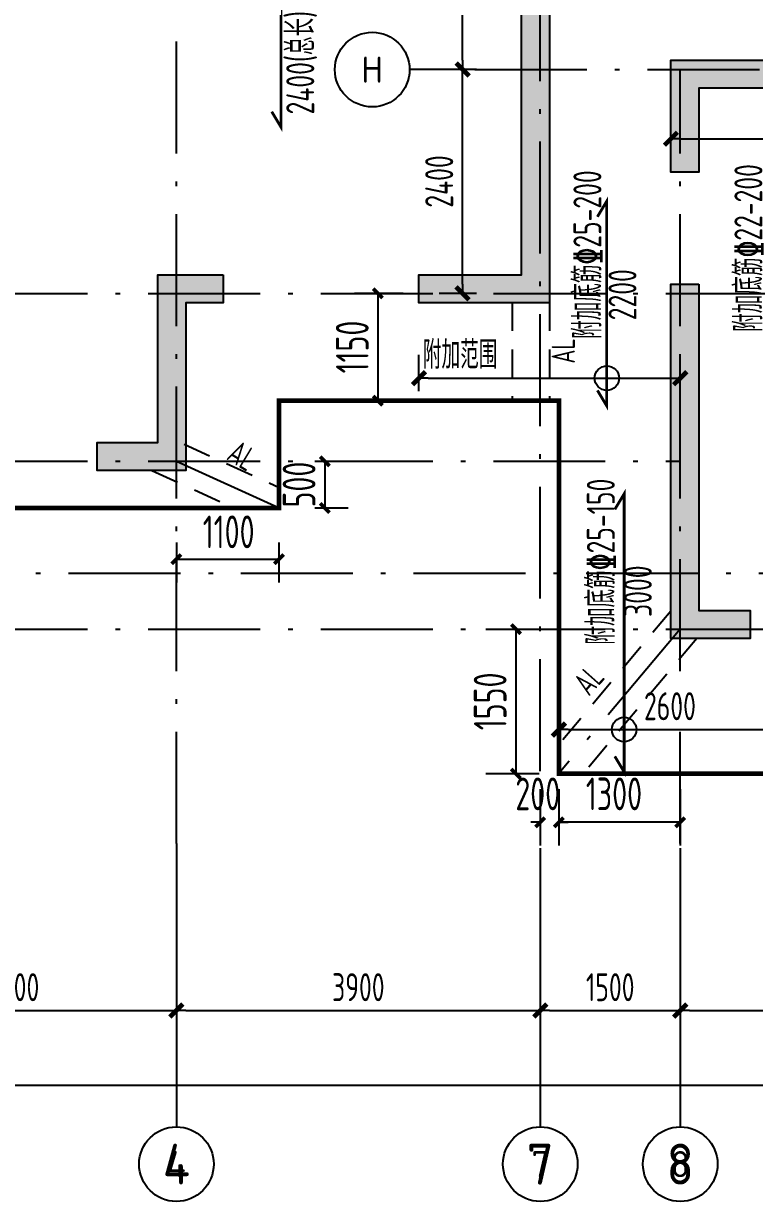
# Model space of a CAD drawing. Extents: x 627893 to 789462, y -407363 to 145317.
# Drawn here: x 673458 to 681291, y -66292 to -53661 of the extents above; entities that cross this region are included whole.
import ezdxf
from ezdxf.enums import TextEntityAlignment as Align

# ---------------------------------------------------------------- set-up
doc = ezdxf.new("R2010")
doc.units = 0
doc.header["$LTSCALE"] = 100
doc.linetypes.add('2', pattern=[18.5, 12, -3, 0.5, -3])
doc.linetypes.add('3', pattern=[5, 3, -2])
doc.layers.get('0').update_dxf_attribs({"linetype": 'CONTINUOUS'})
doc.layers.get('Defpoints').update_dxf_attribs({"linetype": 'CONTINUOUS'})
for name, color, linetype in [('1508', 2, 'CONTINUOUS'), ('AXIS', 3, 'CONTINUOUS'), ('AXIS_TEXT', 7, 'CONTINUOUS'), ('DIM', 3, 'CONTINUOUS'), ('dim-wall', 7, 'CONTINUOUS'), ('dote', 253, 'CONTINUOUS'), ('HATCH', 254, 'CONTINUOUS'), ('板底钢筋', 24, 'CONTINUOUS'), ('梁__实线', 4, 'CONTINUOUS'), ('楼板负筋文字', 7, 'CONTINUOUS'), ('砼墙', 3, 'CONTINUOUS')]:
    doc.layers.add(name, color=color, linetype=linetype)
doc.styles.add('_TCH_AXIS', font='tssdeng.shx', dxfattribs={"width": 0.7, "bigfont": 'tssdchn.shx'})
doc.styles.add('CADReader_TextStyle', font='tssdeng.shx', dxfattribs={"height": 0.2, "bigfont": 'gbcbig.shx'})
doc.styles.add('COMPLEX', font='tssdeng.shx', dxfattribs={"width": 0.7, "bigfont": 'tssdchn.shx'})
doc.styles.add('Jgcad-DIM', font='tssdeng.shx', dxfattribs={"width": 0.7, "bigfont": 'tssdchn.shx'})
doc.styles.get("Standard").update_dxf_attribs({"font": 'tssdeng.shx', "width": 0.7, "bigfont": 'tssdchn.shx'})
doc.styles.add('TSSD_Dimension', font='Tssdeng.shx', dxfattribs={"width": 0.7, "bigfont": 'tssdchn.shx'})
doc.dimstyles.new('JGCAD_100_117', dxfattribs={"dimtxt": 351, "dimasz": 100, "dimexe": 250, "dimexo": 250, "dimgap": 100, "dimtad": 1, "dimdec": 0, "dimdsep": 46, "dimtxsty": 'Jgcad-DIM', "dimblk1": 'ARCHTICK', "dimblk2": 'ARCHTICK', "dimsah": 1, "dimcen": 0.09, "dimclre": 7, "dimclrt": 1, "dimadec": 3, "dimazin": 0, "dimtfac": 1, "dimtdec": 4, "dimtix": 1, "dimtofl": 0, "dimtmove": 2, "dimatfit": 3, "dimfxl": 1, "dimtolj": 1, "dimtzin": 0, "dimarcsym": 0})
doc.dimstyles.new('TSSD_100_100$0', dxfattribs={"dimtxt": 300, "dimasz": 100, "dimexe": 250, "dimexo": 250, "dimgap": 100, "dimtad": 1, "dimdec": 0, "dimzin": 0, "dimdsep": 46, "dimtxsty": 'TSSD_Dimension', "dimblk": '_TSDBK', "dimblk1": '_TSDBK', "dimblk2": '_TSDBK', "dimsah": 1, "dimcen": 0, "dimclrt": 7, "dimadec": 0, "dimazin": 0, "dimtfac": 1, "dimtdec": 0, "dimtix": 1, "dimtmove": 2, "dimatfit": 3, "dimldrblk": '_TSDBK', "dimfxl": 1, "dimtolj": 1, "dimtzin": 0, "dimarcsym": 0})

# ---------------------------------------------------------------- blocks, each defined once
blk = doc.blocks.new('_ArchTick')
at = {"color": 0, "linetype": 'ByBlock', "const_width": 0.4}
blk.add_lwpolyline([(-0.5, -0.5), (0.5, 0.5)], dxfattribs=at)
blk = doc.blocks.new('*D287')
at = {"layer": 'Defpoints', "color": 0}
for p in [(679196, -61622), (680496, -61622), (679196, -62227)]:
    blk.add_point(p, dxfattribs=at)
at = {"layer": 'dim-wall', "color": 7, "lineweight": -2}
for p, q in [((679196, -61872), (679196, -62477)), ((680496, -61872), (680496, -62477))]:
    blk.add_line(p, q, dxfattribs=at)
at = {"layer": 'dim-wall', "color": 0, "lineweight": -2}
blk.add_line((680496, -62227), (679196, -62227), dxfattribs=at)
at = {"layer": 'dim-wall', "color": 0, "lineweight": -2, "xscale": 100, "yscale": 100, "zscale": 100}
for p, rotation in [((679196, -62227), 180.0007600376805), ((680496, -62227), 0.0007600376805516618)]:
    blk.add_blockref('_ArchTick', p, dxfattribs=dict(at, rotation=rotation))
at = {"layer": 'dim-wall', "color": 1, "insert": (679786, -61922), "char_height": 351, "attachment_point": 5, "rotation": 0.0008, "style": 'Jgcad-DIM'}
blk.add_mtext('\\A1;1300', dxfattribs=at)
blk = doc.blocks.new('*D288')
at = {"layer": 'Defpoints', "color": 0}
for p in [(678164, -60155), (678164, -61705), (678735, -61705)]:
    blk.add_point(p, dxfattribs=at)
at = {"layer": 'dim-wall', "color": 7, "lineweight": -2}
for p, q in [((678414, -60155), (678985, -60155)), ((678414, -61705), (678985, -61705))]:
    blk.add_line(p, q, dxfattribs=at)
at = {"layer": 'dim-wall', "color": 0, "lineweight": -2}
blk.add_line((678735, -60155), (678735, -61705), dxfattribs=at)
at = {"layer": 'dim-wall', "color": 0, "lineweight": -2, "xscale": 100, "yscale": 100, "zscale": 100}
for p, rotation in [((678735, -60155), 90), ((678735, -61705), 270)]:
    blk.add_blockref('_ArchTick', p, dxfattribs=dict(at, rotation=rotation))
at = {"layer": 'dim-wall', "color": 1, "insert": (678459, -60930), "char_height": 351, "attachment_point": 5, "rotation": 90, "style": 'Jgcad-DIM'}
blk.add_mtext('\\A1;1550', dxfattribs=at)
blk = doc.blocks.new('*D290')
at = {"layer": 'Defpoints', "color": 0}
for p in [(677778, -56555), (677256, -57705), (677778, -57705)]:
    blk.add_point(p, dxfattribs=at)
at = {"layer": 'dim-wall', "color": 7, "lineweight": -2}
for p, q in [((677528, -56555), (677006, -56555)), ((677528, -57705), (677006, -57705))]:
    blk.add_line(p, q, dxfattribs=at)
at = {"layer": 'dim-wall', "color": 0, "lineweight": -2}
blk.add_line((677256, -56555), (677256, -57705), dxfattribs=at)
at = {"layer": 'dim-wall', "color": 0, "lineweight": -2, "xscale": 100, "yscale": 100, "zscale": 100}
for p, rotation in [((677256, -56555), 90), ((677256, -57705), 270)]:
    blk.add_blockref('_ArchTick', p, dxfattribs=dict(at, rotation=rotation))
at = {"layer": 'dim-wall', "color": 1, "insert": (676981, -57130), "char_height": 351, "attachment_point": 5, "rotation": 90, "style": 'Jgcad-DIM'}
blk.add_mtext('\\A1;1150', dxfattribs=at)
blk = doc.blocks.new('*D291')
at = {"layer": 'Defpoints', "color": 0}
for p in [(676330, -58355), (676330, -58855), (676687, -58855)]:
    blk.add_point(p, dxfattribs=at)
at = {"layer": 'dim-wall', "color": 7, "lineweight": -2}
for p, q in [((676580, -58355), (676937, -58355)), ((676580, -58855), (676937, -58855))]:
    blk.add_line(p, q, dxfattribs=at)
at = {"layer": 'dim-wall', "color": 0, "lineweight": -2}
blk.add_line((676687, -58355), (676687, -58855), dxfattribs=at)
at = {"layer": 'dim-wall', "color": 0, "lineweight": -2, "xscale": 100, "yscale": 100, "zscale": 100}
for p, rotation in [((676687, -58355), 90), ((676687, -58855), 270)]:
    blk.add_blockref('_ArchTick', p, dxfattribs=dict(at, rotation=rotation))
at = {"layer": 'dim-wall', "color": 1, "insert": (676411, -58605), "char_height": 351, "attachment_point": 5, "rotation": 90, "style": 'Jgcad-DIM'}
blk.add_mtext('\\A1;500', dxfattribs=at)
blk = doc.blocks.new('*D317')
at = {"layer": 'Defpoints', "color": 0}
for p in [(675096, -58975), (676195, -58975), (676195, -59405)]:
    blk.add_point(p, dxfattribs=at)
at = {"layer": 'dim-wall', "color": 7, "lineweight": -2}
for p, q in [((675096, -59225), (675096, -59655)), ((676195, -59225), (676195, -59655))]:
    blk.add_line(p, q, dxfattribs=at)
at = {"layer": 'dim-wall', "color": 0, "lineweight": -2}
blk.add_line((675096, -59405), (676195, -59405), dxfattribs=at)
at = {"layer": 'dim-wall', "color": 0, "lineweight": -2, "xscale": 100, "yscale": 100, "zscale": 100}
for p, rotation in [((675096, -59405), 180.0003481378557), ((676195, -59405), 0.000348137855699552)]:
    blk.add_blockref('_ArchTick', p, dxfattribs=dict(at, rotation=rotation))
at = {"layer": 'dim-wall', "color": 1, "insert": (675656, -59112), "char_height": 351, "attachment_point": 5, "rotation": 0.0003, "style": 'Jgcad-DIM'}
blk.add_mtext('\\A1;1100', dxfattribs=at)
blk = doc.blocks.new('*D318')
at = {"layer": 'Defpoints', "color": 0}
for p in [(678996, -61622), (679196, -61622), (678996, -62227)]:
    blk.add_point(p, dxfattribs=at)
at = {"layer": 'dim-wall', "color": 7, "lineweight": -2}
for p, q in [((678996, -61872), (678996, -62477)), ((679196, -61872), (679196, -62477))]:
    blk.add_line(p, q, dxfattribs=at)
at = {"layer": 'dim-wall', "color": 0, "lineweight": -2}
for p, q in [((678996, -62227), (678896, -62227)), ((679196, -62227), (679296, -62227))]:
    blk.add_line(p, q, dxfattribs=at)
at = {"layer": 'dim-wall', "color": 0, "lineweight": -2, "xscale": 100, "yscale": 100, "zscale": 100}
for p, rotation in [((678996, -62227), 0.0003151141794182433), ((679196, -62227), 180.0003151141794)]:
    blk.add_blockref('_ArchTick', p, dxfattribs=dict(at, rotation=rotation))
at = {"layer": 'dim-wall', "color": 1, "insert": (678969, -61922), "char_height": 351, "attachment_point": 5, "rotation": 0.0003, "style": 'Jgcad-DIM'}
blk.add_mtext('\\A1;200', dxfattribs=at)
blk = doc.blocks.new('_TSDBK')
blk.add_line((-1, 0), (0, 0))
at = {"const_width": 0.5}
blk.add_lwpolyline([(-0.7, -0.7), (0.7, 0.7)], dxfattribs=at)
blk = doc.blocks.new('*D336')
at = {"layer": 'Defpoints', "color": 0}
for p in [(678164, -54155), (678562, -54155), (678562, -56555)]:
    blk.add_point(p, dxfattribs=at)
at = {"layer": 'DIM', "color": 0, "lineweight": -2}
for p, q in [((678312, -54155), (677914, -54155)), ((678163, -56455), (678164, -54255)), ((678312, -56555), (677913, -56555))]:
    blk.add_line(p, q, dxfattribs=at)
at = {"layer": 'DIM', "color": 0, "lineweight": -2, "xscale": 100, "yscale": 100, "zscale": 100}
for p, rotation in [((678164, -54155), 89.99927418567898), ((678163, -56555), 269.999274185679)]:
    blk.add_blockref('_TSDBK', p, dxfattribs=dict(at, rotation=rotation))
at = {"layer": 'DIM', "color": 7, "insert": (677913, -55355), "char_height": 300, "attachment_point": 5, "rotation": 89.9993, "style": 'TSSD_Dimension'}
blk.add_mtext('\\A1;2400', dxfattribs=at)
blk = doc.blocks.new('*D337')
at = {"layer": 'Defpoints', "color": 0}
for p in [(678164, -51156), (678562, -51156), (678562, -54155)]:
    blk.add_point(p, dxfattribs=at)
at = {"layer": 'DIM', "color": 0, "lineweight": -2}
for p, q in [((678312, -51156), (677914, -51156)), ((678164, -54055), (678164, -51256)), ((678312, -54155), (677914, -54155))]:
    blk.add_line(p, q, dxfattribs=at)
at = {"layer": 'DIM', "color": 0, "lineweight": -2, "xscale": 100, "yscale": 100, "zscale": 100}
for p, rotation in [((678164, -51156), 89.99927418567898), ((678164, -54155), 269.999274185679)]:
    blk.add_blockref('_TSDBK', p, dxfattribs=dict(at, rotation=rotation))
at = {"layer": 'DIM', "color": 7, "insert": (677914, -52655), "char_height": 300, "attachment_point": 5, "rotation": 89.9993, "style": 'TSSD_Dimension'}
blk.add_mtext('\\A1;3000', dxfattribs=at)
blk = doc.blocks.new('*D359')
at = {"layer": 'Defpoints', "color": 0}
for p in [(671596, -63801), (675096, -63801), (675096, -64245)]:
    blk.add_point(p, dxfattribs=at)
at = {"layer": 'DIM', "color": 0, "lineweight": -2}
for p, q in [((671596, -64051), (671596, -64495)), ((675096, -64051), (675096, -64495)), ((671696, -64245), (674996, -64245))]:
    blk.add_line(p, q, dxfattribs=at)
at = {"layer": 'DIM', "color": 0, "lineweight": -2, "xscale": 100, "yscale": 100, "zscale": 100, "rotation": 180}
blk.add_blockref('_TSDBK', (671596, -64245), dxfattribs=at)
at = {"layer": 'DIM', "color": 0, "lineweight": -2, "xscale": 100, "yscale": 100, "zscale": 100}
blk.add_blockref('_TSDBK', (675096, -64245), dxfattribs=at)
at = {"layer": 'DIM', "color": 7, "insert": (673346, -63995), "char_height": 300, "attachment_point": 5, "style": 'TSSD_Dimension'}
blk.add_mtext('\\A1;3500', dxfattribs=at)
blk = doc.blocks.new('*D360')
at = {"layer": 'Defpoints', "color": 0}
for p in [(675096, -63801), (678996, -63801), (678996, -64245)]:
    blk.add_point(p, dxfattribs=at)
at = {"layer": 'DIM', "color": 0, "lineweight": -2}
for p, q in [((675096, -64051), (675096, -64495)), ((678996, -64051), (678996, -64495)), ((675196, -64245), (678896, -64245))]:
    blk.add_line(p, q, dxfattribs=at)
at = {"layer": 'DIM', "color": 0, "lineweight": -2, "xscale": 100, "yscale": 100, "zscale": 100, "rotation": 180}
blk.add_blockref('_TSDBK', (675096, -64245), dxfattribs=at)
at = {"layer": 'DIM', "color": 0, "lineweight": -2, "xscale": 100, "yscale": 100, "zscale": 100}
blk.add_blockref('_TSDBK', (678996, -64245), dxfattribs=at)
at = {"layer": 'DIM', "color": 7, "insert": (677046, -63995), "char_height": 300, "attachment_point": 5, "style": 'TSSD_Dimension'}
blk.add_mtext('\\A1;3900', dxfattribs=at)
blk = doc.blocks.new('*D361')
at = {"layer": 'Defpoints', "color": 0}
for p in [(678996, -63801), (680496, -63801), (680496, -64245)]:
    blk.add_point(p, dxfattribs=at)
at = {"layer": 'DIM', "color": 0, "lineweight": -2}
for p, q in [((678996, -64051), (678996, -64495)), ((680496, -64051), (680496, -64495)), ((679096, -64245), (680396, -64245))]:
    blk.add_line(p, q, dxfattribs=at)
at = {"layer": 'DIM', "color": 0, "lineweight": -2, "xscale": 100, "yscale": 100, "zscale": 100, "rotation": 180}
blk.add_blockref('_TSDBK', (678996, -64245), dxfattribs=at)
at = {"layer": 'DIM', "color": 0, "lineweight": -2, "xscale": 100, "yscale": 100, "zscale": 100}
blk.add_blockref('_TSDBK', (680496, -64245), dxfattribs=at)
at = {"layer": 'DIM', "color": 7, "insert": (679746, -63995), "char_height": 300, "attachment_point": 5, "style": 'TSSD_Dimension'}
blk.add_mtext('\\A1;1500', dxfattribs=at)
blk = doc.blocks.new('*D362')
at = {"layer": 'Defpoints', "color": 0}
for p in [(680496, -63801), (683796, -63801), (683796, -64245)]:
    blk.add_point(p, dxfattribs=at)
at = {"layer": 'DIM', "color": 0, "lineweight": -2}
for p, q in [((680496, -64051), (680496, -64495)), ((683796, -64051), (683796, -64495)), ((680596, -64245), (683696, -64245))]:
    blk.add_line(p, q, dxfattribs=at)
at = {"layer": 'DIM', "color": 0, "lineweight": -2, "xscale": 100, "yscale": 100, "zscale": 100, "rotation": 180}
blk.add_blockref('_TSDBK', (680496, -64245), dxfattribs=at)
at = {"layer": 'DIM', "color": 0, "lineweight": -2, "xscale": 100, "yscale": 100, "zscale": 100}
blk.add_blockref('_TSDBK', (683796, -64245), dxfattribs=at)
at = {"layer": 'DIM', "color": 7, "insert": (682146, -63995), "char_height": 300, "attachment_point": 5, "style": 'TSSD_Dimension'}
blk.add_mtext('\\A1;3300', dxfattribs=at)
blk = doc.blocks.new('*D372')
at = {"layer": 'Defpoints', "color": 0}
for p in [(669796, -64601), (706196, -64601), (706196, -65045)]:
    blk.add_point(p, dxfattribs=at)
at = {"layer": 'DIM', "color": 0, "lineweight": -2}
for p, q in [((669796, -64851), (669796, -65295)), ((706196, -64851), (706196, -65295)), ((669896, -65045), (706096, -65045))]:
    blk.add_line(p, q, dxfattribs=at)
at = {"layer": 'DIM', "color": 0, "lineweight": -2, "xscale": 100, "yscale": 100, "zscale": 100, "rotation": 180}
blk.add_blockref('_TSDBK', (669796, -65045), dxfattribs=at)
at = {"layer": 'DIM', "color": 0, "lineweight": -2, "xscale": 100, "yscale": 100, "zscale": 100}
blk.add_blockref('_TSDBK', (706196, -65045), dxfattribs=at)
at = {"layer": 'DIM', "color": 7, "insert": (687996, -64795), "char_height": 300, "attachment_point": 5, "style": 'TSSD_Dimension'}
blk.add_mtext('\\A1;36400', dxfattribs=at)
blk = doc.blocks.new('*D379')
at = {"layer": 'Defpoints', "color": 0}
for p in [(680496, -57464), (677696, -57854), (680496, -57854)]:
    blk.add_point(p, dxfattribs=at)
at = {"layer": 'dim-wall', "color": 0, "lineweight": -2}
for p, q in [((677696, -57604), (677696, -57214)), ((680496, -57604), (680496, -57214)), ((677796, -57464), (680396, -57464))]:
    blk.add_line(p, q, dxfattribs=at)
at = {"layer": 'dim-wall', "color": 0, "lineweight": -2, "xscale": 100, "yscale": 100, "zscale": 100, "rotation": 180}
blk.add_blockref('_TSDBK', (677696, -57464), dxfattribs=at)
at = {"layer": 'dim-wall', "color": 0, "lineweight": -2, "xscale": 100, "yscale": 100, "zscale": 100}
blk.add_blockref('_TSDBK', (680496, -57464), dxfattribs=at)
at = {"layer": 'dim-wall', "color": 7, "insert": (678137, -57214), "char_height": 300, "attachment_point": 5, "style": 'TSSD_Dimension'}
blk.add_mtext('\\A1;\\A1;\\A1;\\A1;\\A1;\\A1;\\A1;\\A1;附加范围', dxfattribs=at)
blk = doc.blocks.new('*D380')
at = {"layer": 'Defpoints', "color": 0}
for p in [(681796, -61232), (679196, -61623), (681796, -61623)]:
    blk.add_point(p, dxfattribs=at)
at = {"layer": 'dim-wall', "color": 0, "lineweight": -2}
for p, q in [((679196, -61373), (679196, -60982)), ((681796, -61373), (681796, -60982)), ((679296, -61232), (681696, -61232))]:
    blk.add_line(p, q, dxfattribs=at)
at = {"layer": 'dim-wall', "color": 0, "lineweight": -2, "xscale": 100, "yscale": 100, "zscale": 100, "rotation": 180}
blk.add_blockref('_TSDBK', (679196, -61232), dxfattribs=at)
at = {"layer": 'dim-wall', "color": 0, "lineweight": -2, "xscale": 100, "yscale": 100, "zscale": 100}
blk.add_blockref('_TSDBK', (681796, -61232), dxfattribs=at)
at = {"layer": 'dim-wall', "color": 7, "insert": (680386, -60982), "char_height": 300, "attachment_point": 5, "style": 'TSSD_Dimension'}
blk.add_mtext('\\A1;2600', dxfattribs=at)
blk = doc.blocks.new('*D382')
at = {"layer": 'Defpoints', "color": 0}
for p in [(682596, -54897), (680396, -55288), (682596, -55288)]:
    blk.add_point(p, dxfattribs=at)
at = {"layer": 'dim-wall', "color": 0, "lineweight": -2}
for p, q in [((680396, -55038), (680396, -54647)), ((682596, -55038), (682596, -54647)), ((680496, -54897), (682496, -54897))]:
    blk.add_line(p, q, dxfattribs=at)
at = {"layer": 'dim-wall', "color": 0, "lineweight": -2, "xscale": 100, "yscale": 100, "zscale": 100, "rotation": 180}
blk.add_blockref('_TSDBK', (680396, -54897), dxfattribs=at)
at = {"layer": 'dim-wall', "color": 0, "lineweight": -2, "xscale": 100, "yscale": 100, "zscale": 100}
blk.add_blockref('_TSDBK', (682596, -54897), dxfattribs=at)
at = {"layer": 'dim-wall', "color": 7, "insert": (682033, -54647), "char_height": 300, "attachment_point": 5, "style": 'TSSD_Dimension'}
blk.add_mtext('\\A1;\\A1;\\A1;\\A1;\\A1;\\A1;\\A1;\\A1;\\A1;附加范围', dxfattribs=at)
blk = doc.blocks.new('_AXISO')
blk.add_circle((0, 0), 0.5)
at = {"layer": 'AXIS_TEXT', "style": 'COMPLEX', "width": 1.041667}
blk.add_attdef('A', text='', height=0.56, dxfattribs=at).set_placement((-0.25, -0.28), (0.25, -0.28), align=Align.FIT)

msp = doc.modelspace()

# ---------------------------------------------------------------- hatches: boundary and pattern name
at = {"layer": 'HATCH'}
h = msp.add_hatch(color=254, dxfattribs=at)
h.paths.add_polyline_path([(669996.1, -57555.7), (670596.1, -57555.7), (670596.1, -57855.7), (669696.1, -57855.7), (669696.1, -52555.7), (670496.1, -52555.7), (671096.1, -52555.7), (671696.1, -52555.7), (671696.1, -53355.7), (671396.1, -53355.7), (671396.1, -52855.7), (671096.1, -52855.7), (670496.1, -52855.7), (669996.1, -52855.7)])
h.paths.add_polyline_path([(698396.2, -49754.8), (698096.2, -49754.8), (697996.2, -49754.8), (697996.2, -49354.8), (698096.2, -49354.8), (698096.2, -46855.3), (697596.2, -46855.3), (697596.2, -46555.3), (698096.2, -46555.3), (698096.1, -45955.6), (698896.2, -45955.5), (698896.2, -46255.5), (698396.1, -46255.6)])
h.paths.add_polyline_path([(683696, -51055.6), (684496, -51055.6), (684496, -54255.3), (684196, -54255.3), (684196, -51355.5), (683696, -51355.3)])
h.paths.add_polyline_path([(685496, -51055.3), (686596.1, -51055.3), (686596.1, -51355.3), (685796, -51355.3), (685796, -51955.5), (688696.1, -51955.4), (691396.3, -51955.4), (691396.3, -51355.3), (690596.1, -51355.3), (690596.1, -51055.3), (691696.3, -51055.3), (691696.3, -52255.4), (688696.1, -52255.4), (688696.1, -56655.5), (688496.1, -56655.5), (688496.1, -52255.4), (685496, -52255.5)])
h.paths.add_polyline_path([(682096.1, -47055.6), (681596.1, -47055.6), (681596.1, -46555.6), (682096.1, -46555.6)])
h.paths.add_polyline_path([(673446.1, -49855.1), (672896.1, -49855.3), (672896.1, -52755.7), (672596.1, -52755.7), (672596.1, -49555.3), (673446.1, -49555.1)])
h.paths.add_polyline_path([(692696.2, -51055.3), (693496.3, -51055.3), (693496.3, -51355.3), (692996.2, -51355.3), (692996.2, -54255), (692696.2, -54255)])
h.paths.add_polyline_path([(695096.1, -47055.4), (695096.1, -46555.4), (695596.1, -46555.4), (695596.1, -47055.4)])
h.paths.add_polyline_path([(679196.1, -49355.2), (679196.1, -49755.1), (679096.1, -49755.1), (678246.1, -49755.1), (678246.1, -49455.2), (678796.1, -49455.2), (678796.1, -46855.3), (678096.1, -46855.3), (678096.1, -46555.3), (679096.1, -46555.3), (679096.1, -49355.2)])
h.paths.add_polyline_path([(686096.1, -49155.3), (686096.1, -46555.8), (688696.1, -46555.5), (691096.1, -46555.7), (691096.1, -49155.3), (690396.1, -49155.3), (690396.1, -48955.3), (690896.1, -48955.3), (690896.1, -46755.3), (688696.1, -46755.5), (688696.1, -48955.3), (689296.1, -48955.3), (689296.1, -49155.3), (688696.1, -49155.3), (687896.1, -49155.3), (687896.1, -48955.3), (688496.1, -48955.3), (688496.1, -46755.5), (686296.1, -46755.3), (686296.1, -48955.3), (686796.1, -48955.3), (686796.1, -49155.3)])
h.paths.add_polyline_path([(684196.1, -46955.3), (684196.1, -46555.3), (684696.1, -46555.3), (684696.1, -43855.5), (685696.1, -43855.5), (685696.1, -44055.5), (684896.1, -44055.5), (684896.1, -46555.3), (684896.1, -46955.3)])
h.paths.add_polyline_path([(680496, -51055.3), (680496, -51355.3), (679096.1, -51355.3), (679096.1, -56655.7), (677696.1, -56655.7), (677696.1, -56355.7), (678796.1, -56355.7), (678795.9, -51055.3)])
h.paths.add_polyline_path([(682596, -54055.3), (682596, -54355.3), (680696, -54355.3), (680696, -55255.6), (680396, -55255.6), (680396, -54055.3)])
h.paths.add_polyline_path([(680696, -56455.6), (680696, -59955.1), (681246.2, -59955.1), (681246.1, -60255.3), (680396, -60255.1), (680396, -56455.6)])
h.paths.add_polyline_path([(687196.1, -56355.5), (687496.1, -56355.5), (687496.1, -59655.5), (686446.1, -59655.5), (686446.1, -59355.5), (687196.1, -59355.5)])
h.paths.add_polyline_path([(675796.1, -49555.3), (675796.1, -52355.6), (675796.1, -52755.6), (674996.1, -52755.6), (674996.1, -52355.6), (675496.1, -52355.6), (675496.1, -49855.2), (674946.2, -49855), (674946.2, -49555)])
h.paths.add_polyline_path([(676296.1, -46855.5), (675896.1, -46855.3), (675896.1, -47355.3), (675596.1, -47355.3), (675596.1, -46555.3), (676296.2, -46555.5)])
h.paths.add_polyline_path([(692296.1, -46955.3), (692296.1, -46555.3), (692296.1, -44055.5), (691496.1, -44055.5), (691496.1, -43855.5), (692496.1, -43855.5), (692496.1, -46555.3), (692996.1, -46555.3), (692996.1, -46955.3)])
h.paths.add_polyline_path([(689696.1, -56355.5), (689996.1, -56355.5), (689996.1, -59355.5), (690746.1, -59355.5), (690746.1, -59655.5), (689696.1, -59655.5)])
h.paths.add_polyline_path([(683896, -58655.1), (683896, -59355.6), (684646, -59355.5), (684646, -59655.5), (683896, -59655.6), (683896, -60255.1), (683046, -60255.2), (683046, -59955.1), (683596, -59955.1), (683596, -59455.6), (683596, -58655.1)])
h.paths.add_polyline_path([(675596.1, -56355.7), (675596.1, -56655.7), (675196.1, -56655.7), (675196.1, -58455.6), (674246.1, -58455.7), (674246.1, -58155.7), (674896.1, -58155.6), (674896.1, -56355.7)])
h.paths.add_polyline_path([(694596.3, -54055.3), (696796.3, -54055.3), (696796.3, -55255.6), (696496.3, -55255.6), (696496.3, -54355.3), (694596.3, -54355.3)])
h.paths.add_polyline_path([(696696.3, -51055.3), (698396.1, -51055.3), (698396.2, -54555.3), (699496.1, -54555.3), (699496.1, -54855.3), (698096.2, -54855.3), (698096.1, -51355.3), (696696.3, -51355.3)])
h.paths.add_polyline_path([(693296.3, -58655), (693596.3, -58655), (693596.3, -59455.5), (693596.3, -59955), (694146.3, -59955.1), (694146.3, -60255), (693296.3, -60255), (693296.3, -59655.5), (692546.3, -59655.5), (692546.3, -59355.5), (693296.3, -59355.5)])
h.paths.add_polyline_path([(671896.1, -57655.7), (671896.1, -58455.7), (671496.1, -58455.7), (671496.1, -57655.7)])
h.paths.add_polyline_path([(696496.3, -56455.6), (696796, -56455.6), (696796.3, -60255.3), (695946.2, -60255.3), (695946.1, -59955.3), (696496.3, -59955.3)])
h.paths.add_polyline_path([(701596.1, -54555.3), (702296.1, -54555.3), (702296.1, -56355.4), (702946.1, -56355.4), (702946.1, -56655.4), (701996.1, -56655.4), (701996.1, -54855.3), (701596.1, -54855.3)])
h.paths.add_polyline_path([(701996.1, -49354.8), (702496.1, -49354.8), (702496.1, -45955.4), (703346.1, -45955.4), (703346.1, -46255.4), (702796.1, -46255.4), (702796.1, -49354.8), (702796.1, -49754.8), (701996.1, -49754.8)])
h.paths.add_polyline_path([(704846.1, -46255.4), (704846.1, -45955.4), (705696.2, -45955.3), (705696.2, -48955.3), (706296.1, -48955.3), (706296.1, -49655.3), (705996.1, -49655.3), (705996.1, -49255.3), (705396.2, -49255.3), (705396.2, -46255.3)])
h.paths.add_polyline_path([(705396.2, -52455.5), (705996.1, -52455.4), (705996.1, -52055.4), (706296.1, -52055.4), (706296.1, -52755.5), (705696.2, -52755.5), (705696.2, -56655.3), (704746.1, -56655.3), (704746.1, -56355.3), (705396.2, -56355.3)])

# ---------------------------------------------------------------- linework, layer by layer
at = {"layer": '1508', "const_width": 50}
msp.add_lwpolyline([(683196.2, -46205.5), (675196.2, -46205.5), (675196.2, -48704.5), (671496.2, -48705.2), (671496.2, -51555.2), (668596.2, -51555.5), (668596.2, -58555.2), (671096.2, -58555.2), (671096.2, -58855.2), (676196.2, -58855.1), (676196.2, -57705.2), (679196, -57705.1), (679196, -61704.4), (684296, -61704.6)], dxfattribs=at)
at = {"layer": 'AXIS'}
for p, q in [((678294.9, -54155.3), (677594.9, -54155.3)), ((675096.2, -62455.2), (675096.2, -65492.4)), ((678996.2, -62505.2), (678996.2, -65492.4)), ((680496.2, -62505.2), (680496.2, -65492.4))]:
    msp.add_line(p, q, dxfattribs=at)
at = {"layer": 'AXIS', "linetype": 'Continuous'}
for centre in [(677194.9, -54155.3), (675096.2, -65892.4), (678996.2, -65892.4), (680496.2, -65892.4)]:
    msp.add_circle(centre, 400, dxfattribs=at)
at = {"layer": 'dim-wall', "ltscale": 30}
for centre in [(679709.8, -57464), (679894.7, -61232.3)]:
    msp.add_circle(centre, 131.2, dxfattribs=at)
at = {"layer": 'dote', "color": 253, "linetype": '2'}
for p, q in [((678996.2, -61677.8), (678996.2, -41525.3)), ((675096.2, -62455.2), (675096.1, -52655.6)), ((678296.3, -54155.3), (699015.7, -54155.3)), ((680496.2, -62455.2), (680496, -54155.3)), ((667393.4, -56555.2), (708360.5, -56555.2)), ((667393.4, -58355.2), (680496, -58355.6)), ((675096.1, -58355.4), (676196.2, -58855.1)), ((664688.4, -59556.1), (708360.5, -59555.2)), ((667393.4, -60155.2), (683796, -60155.3)), ((680496.1, -60155.2), (679196.3, -61703.7))]:
    msp.add_line(p, q, dxfattribs=at)
at = {"layer": '板底钢筋', "const_width": 30}
for points in [[(676118, -54606.4), (676218, -54773.1), (676218, -52158), (676118, -52324.6)], [(679608.5, -57595.3), (679708.5, -57762), (679708.5, -55566.8), (679608.5, -55733.5)], [(679795, -61519.2), (679895, -61685.9), (679895, -58704.6), (679795, -58871.3)]]:
    msp.add_lwpolyline(points, dxfattribs=at)
at = {"layer": '梁__实线', "linetype": '3'}
for p, q in [((678696.1, -56655.5), (678696.3, -57705.1)), ((679096, -56655.6), (679096.1, -57705.1)), ((675178.9, -58173.3), (676196.2, -58635.5)), ((674833.2, -58455.6), (675712.6, -58855.1)), ((680396, -59963.3), (679196.3, -61392.6)), ((680673.1, -60255.4), (679457.4, -61703.7))]:
    msp.add_line(p, q, dxfattribs=at)
at = {"layer": '砼墙'}
for points in [[(680496, -51055.3), (680496, -51355.3), (679096.1, -51355.3), (679096.1, -56655.7), (677696.1, -56655.7), (677696.1, -56355.7), (678796.1, -56355.7), (678795.9, -51055.3)], [(682596, -54055.3), (682596, -54355.3), (680696, -54355.3), (680696, -55255.6), (680396, -55255.6), (680396, -54055.3)], [(675596.1, -56355.7), (675596.1, -56655.7), (675196.1, -56655.7), (675196.1, -58455.6), (674246.1, -58455.7), (674246.1, -58155.7), (674896.1, -58155.6), (674896.1, -56355.7)], [(680696, -56455.6), (680696, -59955.1), (681246.2, -59955.1), (681246.1, -60255.3), (680396, -60255.1), (680396, -56455.6)]]:
    msp.add_lwpolyline(points, close=True, dxfattribs=at)

# ---------------------------------------------------------------- block references
at = {"layer": 'AXIS'}
ref = msp.add_blockref('_AXISO', (675096.2, -65892.4), dxfattribs=dict(at, xscale=800, yscale=800, zscale=800))
ref.add_attrib('A', '4', dxfattribs={"layer": 'AXIS_TEXT', "height": 438.4, "style": '_TCH_AXIS', "width": 0.933333}).set_placement((674950, -66111.6), (675242.3, -66111.6), align=Align.FIT)
ref = msp.add_blockref('_AXISO', (678996.2, -65892.4), dxfattribs=dict(at, xscale=800, yscale=800, zscale=800))
ref.add_attrib('A', '7', dxfattribs={"layer": 'AXIS_TEXT', "height": 438.4, "style": '_TCH_AXIS'}).set_placement((678850, -66111.6), (679142.3, -66111.6), align=Align.FIT)
ref = msp.add_blockref('_AXISO', (680496.2, -65892.4), dxfattribs=dict(at, xscale=800, yscale=800, zscale=800))
ref.add_attrib('A', '8', dxfattribs={"layer": 'AXIS_TEXT', "height": 438.4, "style": '_TCH_AXIS'}).set_placement((680350, -66111.6), (680642.3, -66111.6), align=Align.FIT)

# ---------------------------------------------------------------- texts
at = {"layer": 'AXIS', "color": 7, "style": 'CADReader_TextStyle'}
for s, p in [('H', (677194.9, -54155.3)), ('4', (675096.2, -65892.4)), ('7', (678996.2, -65892.4)), ('8', (680496.2, -65892.4))]:
    msp.add_text(s, height=280, dxfattribs=at).set_placement(p, align=Align.MIDDLE)
at = {"layer": '梁__实线', "width": 0.7}
for rotation, p in [(89.99529, (679368.1, -57307.8)), (328.8596, (675622.5, -58331.1)), (48.36646, (679518.5, -60883.3))]:
    msp.add_text('AL', height=250, rotation=rotation, dxfattribs=at).set_placement(p)
at = {"layer": '楼板负筋文字', "color": 6, "width": 0.7}
for s, p in [('2400(总长)', (676573.8, -54636.3)), ('附加底筋%%13222-200', (681376.9, -56968)), ('附加底筋%%13225-200', (679651.4, -57043.6)), ('2200', (680027, -56843.5)), ('附加底筋%%13225-150', (679795.1, -60321.8)), ('3000', (680191.7, -60025))]:
    msp.add_text(s, height=300, rotation=90, dxfattribs=at).set_placement(p)

# ---------------------------------------------------------------- dimensions: what is measured, and where the dimension line sits
at = {"layer": 'DIM'}
for base, p1, p2, angle, picture, middle in [((678163.5, -51155.5), (678562.4, -54155.3), (678562.4, -51155.5), 269.99927, '*D337', (677913.5, -52655.4)), ((678163.5, -54155.3), (678562.4, -56555.3), (678562.4, -54155.3), 269.99927, '*D336', (677913.5, -55355.3)), ((675096.2, -64245.1), (671596.2, -63801.3), (675096.2, -63801.3), 180, '*D359', (673346.2, -63995.1)), ((678996.2, -64245.1), (675096.2, -63801.3), (678996.2, -63801.3), 180, '*D360', (677046.2, -63995.1)), ((680496.2, -64245.1), (678996.2, -63801.3), (680496.2, -63801.3), 180, '*D361', (679746.2, -63995.1)), ((683796.2, -64245.1), (680496.2, -63801.3), (683796.2, -63801.3), 180, '*D362', (682146.2, -63995.1))]:
    dim = msp.add_linear_dim(base=base, p1=p1, p2=p2, angle=angle, dimstyle='TSSD_100_100$0', dxfattribs=at)
    dim.commit()
    dim.dimension.update_dxf_attribs({"geometry": picture, "text_midpoint": middle})
dim = msp.add_aligned_dim(p1=(669796.2, -64601.3), p2=(706196.2, -64601.3), distance=-443.8, dimstyle='TSSD_100_100$0', dxfattribs=at)
dim.commit()
dim.dimension.update_dxf_attribs({"geometry": '*D372', "text_midpoint": (687996.2, -64795.1)})
at = {"layer": 'dim-wall', "ltscale": 30}
for base, p1, p2, text, picture, middle in [((682596, -54897.4), (680396, -55287.6), (682596, -55287.6), '\\A1;\\A1;\\A1;\\A1;\\A1;\\A1;\\A1;\\A1;附加范围', '*D382', (682032.9, -54647.4)), ((680496.1, -57464), (677696.1, -57854.2), (680496.1, -57854.2), '\\A1;\\A1;\\A1;\\A1;\\A1;\\A1;\\A1;附加范围', '*D379', (678137.2, -57214))]:
    dim = msp.add_linear_dim(base=base, p1=p1, p2=p2, angle=0, text=text, dimstyle='TSSD_100_100$0', dxfattribs=at)
    dim.commit()
    dim.dimension.update_dxf_attribs({"geometry": picture, "text_midpoint": middle, "dimtype": 161})
at = {"layer": 'dim-wall'}
for p1, p2, distance, picture, middle in [((677777.9, -56555.2), (677777.9, -57705.1), -521.9, '*D290', (676980.5, -57130.2)), ((678164.2, -60154.8), (678164.2, -61704.8), 570.7, '*D288', (678459.4, -60929.8))]:
    dim = msp.add_aligned_dim(p1=p1, p2=p2, distance=distance, dimstyle='JGCAD_100_117', dxfattribs=at)
    dim.commit()
    dim.dimension.update_dxf_attribs({"geometry": picture, "text_midpoint": middle})
for base, p1, p2, angle, picture, middle in [((676686.9, -58855.1), (676329.8, -58355.1), (676329.8, -58855.1), 270, '*D291', (676411.4, -58605.1)), ((676195.4, -59405.5), (675095.8, -58975.1), (676195.4, -58975.1), 0.00035, '*D317', (675656.4, -59112.3)), ((678996.2, -62226.6), (679195.9, -61622.1), (678996.2, -61622.1), 180.00032, '*D318', (678969.4, -61922.2)), ((679195.9, -62226.6), (680496.1, -61622.1), (679195.9, -61622.1), 180.00076, '*D287', (679785.7, -61922.2))]:
    dim = msp.add_linear_dim(base=base, p1=p1, p2=p2, angle=angle, dimstyle='JGCAD_100_117', dxfattribs=at)
    dim.commit()
    dim.dimension.update_dxf_attribs({"geometry": picture, "text_midpoint": middle, "dimtype": 161})
at = {"layer": 'dim-wall', "ltscale": 30}
dim = msp.add_linear_dim(base=(681796.1, -61232.3), p1=(679196.1, -61622.6), p2=(681796.1, -61622.6), angle=360, dimstyle='TSSD_100_100$0', dxfattribs=at)
dim.commit()
dim.dimension.update_dxf_attribs({"geometry": '*D380', "text_midpoint": (680385.8, -60982.3), "dimtype": 161})

doc.saveas('drawing.dxf')
